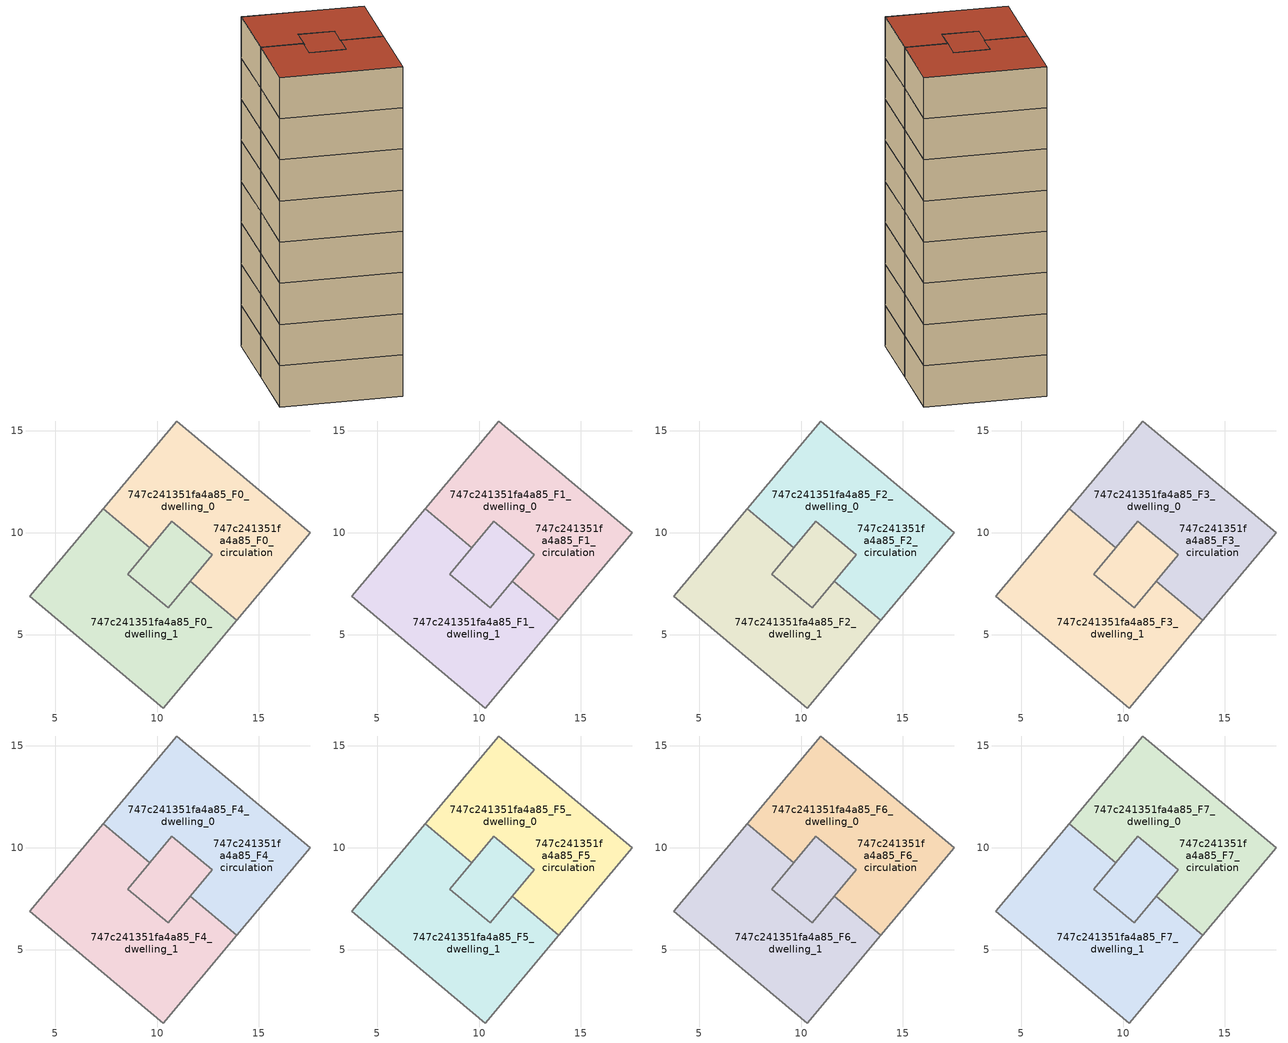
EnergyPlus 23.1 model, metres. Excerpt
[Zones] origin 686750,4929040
747c241351fa4a85_F0_dwelling_0
 floor ground (EU_floor_Construction): 12.7,8.92 12.16,8.27 11.62,7.63 10.54,6.33 8.58,7.98 10.73,10.56 z0; 17.5,10.01 13.91,5.71 11.62,7.63 12.16,8.27 12.7,8.92 10.73,10.56 9.66,9.27 7.37,11.18 10.96,15.48 z0
 wall adiabatic (EU_wall_Construction): 9.66,9.27 10.73,10.56 12.7,8.92 11.62,7.63 / 13.91,5.71 17.5,10.01 10.96,15.48 7.37,11.18 z0:3
 wall to 747c241351fa4a85_F0_dwelling_1 (EU_wall_Construction): 7.37,11.18 9.66,9.27 / 11.62,7.63 13.91,5.71 z0:3
747c241351fa4a85_F0_dwelling_1
 floor ground (EU_floor_Construction): 11.62,7.63 13.91,5.71 10.31,1.41 3.77,6.88 7.37,11.18 9.66,9.27 9.25,8.78 8.58,7.98 10.54,6.33 z0; 12.7,8.92 10.54,6.33 8.58,7.98 9.25,8.78 10.73,10.56 z0
 wall adiabatic (EU_wall_Construction): 11.62,7.63 10.54,6.33 8.58,7.98 9.66,9.27 / 7.37,11.18 3.77,6.88 10.31,1.41 13.91,5.71 z0:3
747c241351fa4a85_F0_circulation
 floor ground (EU_floor_Construction): 17.5,10.01 13.91,5.71 11.62,7.63 12.7,8.92 10.73,10.56 9.66,9.27 7.37,11.18 10.96,15.48 z0; 12.7,8.92 11.62,7.63 10.54,6.33 8.58,7.98 9.25,8.78 9.66,9.27 10.73,10.56 z0; 11.62,7.63 13.91,5.71 10.31,1.41 3.77,6.88 7.37,11.18 9.66,9.27 9.25,8.78 8.58,7.98 10.54,6.33 z0
 wall adiabatic (EU_wall_Construction): 8.58,7.98 10.54,6.33 12.7,8.92 10.73,10.56 8.58,7.98 z0:3
747c241351fa4a85_F1_dwelling_0
 floor outside (EU_floor_Construction): 17.5,10.01 13.91,5.71 11.62,7.63 12.7,8.92 10.73,10.56 9.66,9.27 7.37,11.18 10.96,15.48 z3
 floor to 747c241351fa4a85_F0_dwelling_0 (EU_floor_Construction): 12.7,8.92 11.62,7.63 10.54,6.33 8.58,7.98 9.66,9.27 10.73,10.56 z3
 wall adiabatic (EU_wall_Construction): 9.66,9.27 10.73,10.56 12.7,8.92 11.62,7.63 / 13.91,5.71 17.5,10.01 10.96,15.48 7.37,11.18 z3:6
 wall to 747c241351fa4a85_F1_dwelling_1 (EU_wall_Construction): 7.37,11.18 9.66,9.27 / 11.62,7.63 13.91,5.71 z3:6
747c241351fa4a85_F1_dwelling_1
 floor to 747c241351fa4a85_F0_dwelling_1 (EU_floor_Construction): 11.62,7.63 13.91,5.71 10.31,1.41 3.77,6.88 7.37,11.18 9.66,9.27 9.25,8.78 8.58,7.98 10.54,6.33 z3; 12.7,8.92 10.54,6.33 8.58,7.98 9.29,8.83 10.73,10.56 z3
 wall adiabatic (EU_wall_Construction): 11.62,7.63 10.54,6.33 8.58,7.98 9.66,9.27 / 7.37,11.18 3.77,6.88 10.31,1.41 13.91,5.71 z3:6
747c241351fa4a85_F1_circulation
 floor outside (EU_floor_Construction): 11.62,7.63 13.91,5.71 10.31,1.41 3.77,6.88 7.37,11.18 9.66,9.27 9.25,8.78 8.58,7.98 10.54,6.33 z3
 floor to 747c241351fa4a85_F0_circulation (EU_floor_Construction): 17.5,10.01 13.91,5.71 11.62,7.63 12.7,8.92 10.73,10.56 9.66,9.27 7.37,11.18 10.96,15.48 z3; 12.7,8.92 11.62,7.63 10.54,6.33 8.58,7.98 9.25,8.78 9.66,9.27 10.73,10.56 z3
 wall adiabatic (EU_wall_Construction): 8.58,7.98 10.54,6.33 12.7,8.92 10.73,10.56 8.58,7.98 z3:6
747c241351fa4a85_F2_dwelling_0
 floor outside (EU_floor_Construction): 17.5,10.01 13.91,5.71 11.62,7.63 12.7,8.92 10.73,10.56 9.66,9.27 7.37,11.18 10.96,15.48 z6
 floor to 747c241351fa4a85_F1_dwelling_0 (EU_floor_Construction): 12.7,8.92 11.62,7.63 10.54,6.33 8.58,7.98 9.66,9.27 10.73,10.56 z6
 wall adiabatic (EU_wall_Construction): 9.66,9.27 10.73,10.56 12.7,8.92 11.62,7.63 / 13.91,5.71 17.5,10.01 10.96,15.48 7.37,11.18 z6:9
 wall to 747c241351fa4a85_F2_dwelling_1 (EU_wall_Construction): 7.37,11.18 9.66,9.27 / 11.62,7.63 13.91,5.71 z6:9
747c241351fa4a85_F2_dwelling_1
 floor to 747c241351fa4a85_F1_dwelling_1 (EU_floor_Construction): 11.62,7.63 13.91,5.71 10.31,1.41 3.77,6.88 7.37,11.18 9.66,9.27 9.25,8.78 8.58,7.98 10.54,6.33 z6; 12.7,8.92 10.54,6.33 8.58,7.98 9.29,8.83 10.73,10.56 z6
 wall adiabatic (EU_wall_Construction): 11.62,7.63 10.54,6.33 8.58,7.98 9.66,9.27 / 7.37,11.18 3.77,6.88 10.31,1.41 13.91,5.71 z6:9
747c241351fa4a85_F2_circulation
 floor outside (EU_floor_Construction): 11.62,7.63 13.91,5.71 10.31,1.41 3.77,6.88 7.37,11.18 9.66,9.27 9.25,8.78 8.58,7.98 10.54,6.33 z6
 floor to 747c241351fa4a85_F1_circulation (EU_floor_Construction): 17.5,10.01 13.91,5.71 11.62,7.63 12.7,8.92 10.73,10.56 9.66,9.27 7.37,11.18 10.96,15.48 z6; 12.7,8.92 11.62,7.63 10.54,6.33 8.58,7.98 9.25,8.78 9.66,9.27 10.73,10.56 z6
 wall adiabatic (EU_wall_Construction): 8.58,7.98 10.54,6.33 12.7,8.92 10.73,10.56 8.58,7.98 z6:9
747c241351fa4a85_F3_dwelling_0
 floor outside (EU_floor_Construction): 17.5,10.01 13.91,5.71 11.62,7.63 12.7,8.92 10.73,10.56 9.66,9.27 7.37,11.18 10.96,15.48 z9
 floor to 747c241351fa4a85_F2_dwelling_0 (EU_floor_Construction): 12.7,8.92 11.62,7.63 10.54,6.33 8.58,7.98 9.66,9.27 10.73,10.56 z9
 wall adiabatic (EU_wall_Construction): 9.66,9.27 10.73,10.56 12.7,8.92 11.62,7.63 / 13.91,5.71 17.5,10.01 10.96,15.48 7.37,11.18 z9:12
 wall to 747c241351fa4a85_F3_dwelling_1 (EU_wall_Construction): 7.37,11.18 9.66,9.27 / 11.62,7.63 13.91,5.71 z9:12
747c241351fa4a85_F3_dwelling_1
 floor to 747c241351fa4a85_F2_dwelling_1 (EU_floor_Construction): 11.62,7.63 13.91,5.71 10.31,1.41 3.77,6.88 7.37,11.18 9.66,9.27 9.25,8.78 8.58,7.98 10.54,6.33 z9; 12.7,8.92 10.54,6.33 8.58,7.98 9.29,8.83 10.73,10.56 z9
 wall adiabatic (EU_wall_Construction): 11.62,7.63 10.54,6.33 8.58,7.98 9.66,9.27 / 7.37,11.18 3.77,6.88 10.31,1.41 13.91,5.71 z9:12
747c241351fa4a85_F3_circulation
 floor outside (EU_floor_Construction): 11.62,7.63 13.91,5.71 10.31,1.41 3.77,6.88 7.37,11.18 9.66,9.27 9.25,8.78 8.58,7.98 10.54,6.33 z9
 floor to 747c241351fa4a85_F2_circulation (EU_floor_Construction): 17.5,10.01 13.91,5.71 11.62,7.63 12.7,8.92 10.73,10.56 9.66,9.27 7.37,11.18 10.96,15.48 z9; 12.7,8.92 11.62,7.63 10.54,6.33 8.58,7.98 9.25,8.78 9.66,9.27 10.73,10.56 z9
 wall adiabatic (EU_wall_Construction): 8.58,7.98 10.54,6.33 12.7,8.92 10.73,10.56 8.58,7.98 z9:12
747c241351fa4a85_F4_dwelling_0
 floor outside (EU_floor_Construction): 17.5,10.01 13.91,5.71 11.62,7.63 12.7,8.92 10.73,10.56 9.66,9.27 7.37,11.18 10.96,15.48 z12
 floor to 747c241351fa4a85_F3_dwelling_0 (EU_floor_Construction): 12.7,8.92 11.62,7.63 10.54,6.33 8.58,7.98 9.66,9.27 10.73,10.56 z12
 wall adiabatic (EU_wall_Construction): 9.66,9.27 10.73,10.56 12.7,8.92 11.62,7.63 / 13.91,5.71 17.5,10.01 10.96,15.48 7.37,11.18 z12:15
 wall to 747c241351fa4a85_F4_dwelling_1 (EU_wall_Construction): 7.37,11.18 9.66,9.27 / 11.62,7.63 13.91,5.71 z12:15
747c241351fa4a85_F4_dwelling_1
 floor to 747c241351fa4a85_F3_dwelling_1 (EU_floor_Construction): 11.62,7.63 13.91,5.71 10.31,1.41 3.77,6.88 7.37,11.18 9.66,9.27 9.25,8.78 8.58,7.98 10.54,6.33 z12; 12.7,8.92 10.54,6.33 8.58,7.98 9.29,8.83 10.73,10.56 z12
 wall adiabatic (EU_wall_Construction): 11.62,7.63 10.54,6.33 8.58,7.98 9.66,9.27 / 7.37,11.18 3.77,6.88 10.31,1.41 13.91,5.71 z12:15
747c241351fa4a85_F4_circulation
 floor outside (EU_floor_Construction): 11.62,7.63 13.91,5.71 10.31,1.41 3.77,6.88 7.37,11.18 9.66,9.27 9.25,8.78 8.58,7.98 10.54,6.33 z12
 floor to 747c241351fa4a85_F3_circulation (EU_floor_Construction): 17.5,10.01 13.91,5.71 11.62,7.63 12.7,8.92 10.73,10.56 9.66,9.27 7.37,11.18 10.96,15.48 z12; 12.7,8.92 11.62,7.63 10.54,6.33 8.58,7.98 9.25,8.78 9.66,9.27 10.73,10.56 z12
 wall adiabatic (EU_wall_Construction): 8.58,7.98 10.54,6.33 12.7,8.92 10.73,10.56 8.58,7.98 z12:15
747c241351fa4a85_F5_dwelling_0
 floor outside (EU_floor_Construction): 17.5,10.01 13.91,5.71 11.62,7.63 12.7,8.92 10.73,10.56 9.66,9.27 7.37,11.18 10.96,15.48 z15
 floor to 747c241351fa4a85_F4_dwelling_0 (EU_floor_Construction): 12.7,8.92 11.62,7.63 10.54,6.33 8.58,7.98 9.66,9.27 10.73,10.56 z15
 wall adiabatic (EU_wall_Construction): 9.66,9.27 10.73,10.56 12.7,8.92 11.62,7.63 / 13.91,5.71 17.5,10.01 10.96,15.48 7.37,11.18 z15:18
 wall to 747c241351fa4a85_F5_dwelling_1 (EU_wall_Construction): 7.37,11.18 9.66,9.27 / 11.62,7.63 13.91,5.71 z15:18
747c241351fa4a85_F5_dwelling_1
 floor to 747c241351fa4a85_F4_dwelling_1 (EU_floor_Construction): 11.62,7.63 13.91,5.71 10.31,1.41 3.77,6.88 7.37,11.18 9.66,9.27 9.25,8.78 8.58,7.98 10.54,6.33 z15; 12.7,8.92 10.54,6.33 8.58,7.98 9.29,8.83 10.73,10.56 z15
 wall adiabatic (EU_wall_Construction): 11.62,7.63 10.54,6.33 8.58,7.98 9.66,9.27 / 7.37,11.18 3.77,6.88 10.31,1.41 13.91,5.71 z15:18
747c241351fa4a85_F5_circulation
 floor outside (EU_floor_Construction): 11.62,7.63 13.91,5.71 10.31,1.41 3.77,6.88 7.37,11.18 9.66,9.27 9.25,8.78 8.58,7.98 10.54,6.33 z15
 floor to 747c241351fa4a85_F4_circulation (EU_floor_Construction): 17.5,10.01 13.91,5.71 11.62,7.63 12.7,8.92 10.73,10.56 9.66,9.27 7.37,11.18 10.96,15.48 z15; 12.7,8.92 11.62,7.63 10.54,6.33 8.58,7.98 9.25,8.78 9.66,9.27 10.73,10.56 z15
 wall adiabatic (EU_wall_Construction): 8.58,7.98 10.54,6.33 12.7,8.92 10.73,10.56 8.58,7.98 z15:18
747c241351fa4a85_F6_dwelling_0
 floor outside (EU_floor_Construction): 17.5,10.01 13.91,5.71 11.62,7.63 12.7,8.92 10.73,10.56 9.66,9.27 7.37,11.18 10.96,15.48 z18
 floor to 747c241351fa4a85_F5_dwelling_0 (EU_floor_Construction): 12.7,8.92 11.62,7.63 10.54,6.33 8.58,7.98 9.66,9.27 10.73,10.56 z18
 wall adiabatic (EU_wall_Construction): 9.66,9.27 10.73,10.56 12.7,8.92 11.62,7.63 / 13.91,5.71 17.5,10.01 10.96,15.48 7.37,11.18 z18:21
 wall to 747c241351fa4a85_F6_dwelling_1 (EU_wall_Construction): 7.37,11.18 9.66,9.27 / 11.62,7.63 13.91,5.71 z18:21
747c241351fa4a85_F6_dwelling_1
 floor to 747c241351fa4a85_F5_dwelling_1 (EU_floor_Construction): 11.62,7.63 13.91,5.71 10.31,1.41 3.77,6.88 7.37,11.18 9.66,9.27 9.25,8.78 8.58,7.98 10.54,6.33 z18; 12.7,8.92 10.54,6.33 8.58,7.98 9.29,8.83 10.73,10.56 z18
 wall adiabatic (EU_wall_Construction): 11.62,7.63 10.54,6.33 8.58,7.98 9.66,9.27 / 7.37,11.18 3.77,6.88 10.31,1.41 13.91,5.71 z18:21
747c241351fa4a85_F6_circulation
 floor outside (EU_floor_Construction): 11.62,7.63 13.91,5.71 10.31,1.41 3.77,6.88 7.37,11.18 9.66,9.27 9.25,8.78 8.58,7.98 10.54,6.33 z18
 floor to 747c241351fa4a85_F5_circulation (EU_floor_Construction): 17.5,10.01 13.91,5.71 11.62,7.63 12.7,8.92 10.73,10.56 9.66,9.27 7.37,11.18 10.96,15.48 z18; 12.7,8.92 11.62,7.63 10.54,6.33 8.58,7.98 9.25,8.78 9.66,9.27 10.73,10.56 z18
 wall adiabatic (EU_wall_Construction): 8.58,7.98 10.54,6.33 12.7,8.92 10.73,10.56 8.58,7.98 z18:21
747c241351fa4a85_F7_dwelling_0
 floor outside (EU_floor_Construction): 17.5,10.01 13.91,5.71 11.62,7.63 12.7,8.92 10.73,10.56 9.66,9.27 7.37,11.18 10.96,15.48 z21
 floor to 747c241351fa4a85_F6_dwelling_0 (EU_floor_Construction): 12.7,8.92 11.62,7.63 10.54,6.33 8.58,7.98 9.66,9.27 10.73,10.56 z21
 wall adiabatic (EU_wall_Construction): 9.66,9.27 10.73,10.56 12.7,8.92 11.62,7.63 / 13.91,5.71 17.5,10.01 10.96,15.48 7.37,11.18 z21:24
 wall to 747c241351fa4a85_F7_dwelling_1 (EU_wall_Construction): 7.37,11.18 9.66,9.27 / 11.62,7.63 13.91,5.71 z21:24
 roof outside (EU_roof_Construction): 13.91,5.71 17.5,10.01 10.96,15.48 7.37,11.18 9.66,9.27 10.73,10.56 12.7,8.92 12.16,8.27 11.62,7.63 z24; 11.62,7.63 12.16,8.27 12.7,8.92 10.73,10.56 8.58,7.98 10.54,6.33 z24
747c241351fa4a85_F7_dwelling_1
 floor to 747c241351fa4a85_F6_dwelling_1 (EU_floor_Construction): 11.62,7.63 13.91,5.71 10.31,1.41 3.77,6.88 7.37,11.18 9.66,9.27 9.25,8.78 8.58,7.98 10.54,6.33 z21; 12.7,8.92 10.54,6.33 8.58,7.98 9.29,8.83 10.73,10.56 z21
 wall adiabatic (EU_wall_Construction): 11.62,7.63 10.54,6.33 8.58,7.98 9.66,9.27 / 7.37,11.18 3.77,6.88 10.31,1.41 13.91,5.71 z21:24
 roof outside (EU_roof_Construction): 10.54,6.33 12.7,8.92 10.73,10.56 9.25,8.78 8.58,7.98 z24; 10.31,1.41 13.91,5.71 11.62,7.63 10.54,6.33 8.58,7.98 9.25,8.78 9.66,9.27 7.37,11.18 3.77,6.88 z24
747c241351fa4a85_F7_circulation
 floor outside (EU_floor_Construction): 11.62,7.63 13.91,5.71 10.31,1.41 3.77,6.88 7.37,11.18 9.66,9.27 9.25,8.78 8.58,7.98 10.54,6.33 z21
 floor to 747c241351fa4a85_F6_circulation (EU_floor_Construction): 17.5,10.01 13.91,5.71 11.62,7.63 12.7,8.92 10.73,10.56 9.66,9.27 7.37,11.18 10.96,15.48 z21; 12.7,8.92 11.62,7.63 10.54,6.33 8.58,7.98 9.25,8.78 9.66,9.27 10.73,10.56 z21
 wall adiabatic (EU_wall_Construction): 8.58,7.98 10.54,6.33 12.7,8.92 10.73,10.56 8.58,7.98 z21:24
 roof outside (EU_roof_Construction): 13.91,5.71 17.5,10.01 10.96,15.48 7.37,11.18 9.66,9.27 10.73,10.56 12.7,8.92 11.62,7.63 z24; 11.62,7.63 12.7,8.92 10.73,10.56 9.66,9.27 9.25,8.78 8.58,7.98 10.54,6.33 z24; 10.31,1.41 13.91,5.71 11.62,7.63 10.54,6.33 8.58,7.98 9.25,8.78 9.66,9.27 7.37,11.18 3.77,6.88 z24
[Building]
EU S2 Campaign: North Axis=0; Terrain=City; Solar Distribution=FullExterior
[Site:Location]
Bologna: Latitude=44.5; Longitude=11.25; Time Zone=1; Elevation=37
[SizingPeriod:WeatherFileDays]
AnnualSizingPeriod: Begin Month=1; Begin Day of Month=1; End Month=12; End Day of Month=31; Day of Week for Start Day=Monday; Use Weather File Daylight Saving Period=No; Use Weather File Rain and Snow Indicators=No
[MATERIAL]
EU_InternalMass_Material: Roughness=MediumRough; Thickness=0.1; Conductivity=1; Density=1800; Specific Heat=900; Thermal Absorptance=0.9; Solar Absorptance=0.7; Visible Absorptance=0.7
[MATERIAL:NOMASS] Roughness=MediumRough; Thermal Absorptance=0.9; Solar Absorptance=0.7; Visible Absorptance=0.7
Name | Thermal Resistance
EU_wall_NoMass | 0.905828
EU_roof_NoMass | 0.37593
EU_floor_NoMass | 0.67114
[CONSTRUCTION]
EU_wall_Construction: EU_wall_NoMass
EU_roof_Construction: EU_roof_NoMass
EU_floor_Construction: EU_floor_NoMass
EU_InternalMass_Construction: EU_InternalMass_Material
[ZONE] Type=1; Multiplier=1; Ceiling Height=autocalculate; Floor Area=autocalculate; Part of Total Floor Area=Yes
Name | Volume
747c241351fa4a85_F0_dwelling_0 | 156.381
747c241351fa4a85_F1_dwelling_0; 747c241351fa4a85_F2_dwelling_0; 747c241351fa4a85_F3_dwelling_0; 747c241351fa4a85_F4_dwelling_0; 747c241351fa4a85_F5_dwelling_0; 747c241351fa4a85_F6_dwelling_0; 747c241351fa4a85_F7_dwelling_0; 747c241351fa4a85_F1_dwelling_1; 747c241351fa4a85_F2_dwelling_1; 747c241351fa4a85_F3_dwelling_1; 747c241351fa4a85_F4_dwelling_1; 747c241351fa4a85_F5_dwelling_1; 747c241351fa4a85_F6_dwelling_1; 747c241351fa4a85_F7_dwelling_1 | 156.38
747c241351fa4a85_F0_dwelling_1 | 156.379
747c241351fa4a85_F0_circulation; 747c241351fa4a85_F1_circulation; 747c241351fa4a85_F2_circulation; 747c241351fa4a85_F3_circulation; 747c241351fa4a85_F4_circulation; 747c241351fa4a85_F5_circulation; 747c241351fa4a85_F6_circulation; 747c241351fa4a85_F7_circulation | 286.936
[INTERNALMASS] Construction=EU_InternalMass_Construction; Surface Area=43.5185
Name | Zone or ZoneList
747c241351fa4a85_F0_dwelling_0_EU_InternalMass | 747c241351fa4a85_F0_dwelling_0
747c241351fa4a85_F0_dwelling_1_EU_InternalMass | 747c241351fa4a85_F0_dwelling_1
747c241351fa4a85_F1_dwelling_0_EU_InternalMass | 747c241351fa4a85_F1_dwelling_0
747c241351fa4a85_F1_dwelling_1_EU_InternalMass | 747c241351fa4a85_F1_dwelling_1
747c241351fa4a85_F2_dwelling_0_EU_InternalMass | 747c241351fa4a85_F2_dwelling_0
747c241351fa4a85_F2_dwelling_1_EU_InternalMass | 747c241351fa4a85_F2_dwelling_1
747c241351fa4a85_F3_dwelling_0_EU_InternalMass | 747c241351fa4a85_F3_dwelling_0
747c241351fa4a85_F3_dwelling_1_EU_InternalMass | 747c241351fa4a85_F3_dwelling_1
747c241351fa4a85_F4_dwelling_0_EU_InternalMass | 747c241351fa4a85_F4_dwelling_0
747c241351fa4a85_F4_dwelling_1_EU_InternalMass | 747c241351fa4a85_F4_dwelling_1
747c241351fa4a85_F5_dwelling_0_EU_InternalMass | 747c241351fa4a85_F5_dwelling_0
747c241351fa4a85_F5_dwelling_1_EU_InternalMass | 747c241351fa4a85_F5_dwelling_1
747c241351fa4a85_F6_dwelling_0_EU_InternalMass | 747c241351fa4a85_F6_dwelling_0
747c241351fa4a85_F6_dwelling_1_EU_InternalMass | 747c241351fa4a85_F6_dwelling_1
747c241351fa4a85_F7_dwelling_0_EU_InternalMass | 747c241351fa4a85_F7_dwelling_0
747c241351fa4a85_F7_dwelling_1_EU_InternalMass | 747c241351fa4a85_F7_dwelling_1
[OTHEREQUIPMENT] Fuel Type=Electricity; Design Level Calculation Method=Watts/Area; Power per Zone Floor Area=1; Fraction Latent=0; Fraction Radiant=0; Fraction Lost=0; Carbon Dioxide Generation Rate=0; EndUse Subcategory=EU_Step8_InternalGains
Name | Zone or ZoneList or Space or SpaceList | Schedule
EU_Step8_InternalGain_747c241351fa4a85_F0_dwelling_0_f000 | 747c241351fa4a85_F0_dwelling_0 | EU_Step8_GainSchedule_747c241351fa4a85_F0_dwelling_0_f000
EU_Step8_InternalGain_747c241351fa4a85_F0_dwelling_1_f000 | 747c241351fa4a85_F0_dwelling_1 | EU_Step8_GainSchedule_747c241351fa4a85_F0_dwelling_1_f000
EU_Step8_InternalGain_747c241351fa4a85_F1_dwelling_0_f000 | 747c241351fa4a85_F1_dwelling_0 | EU_Step8_GainSchedule_747c241351fa4a85_F1_dwelling_0_f000
EU_Step8_InternalGain_747c241351fa4a85_F1_dwelling_1_f000 | 747c241351fa4a85_F1_dwelling_1 | EU_Step8_GainSchedule_747c241351fa4a85_F1_dwelling_1_f000
EU_Step8_InternalGain_747c241351fa4a85_F2_dwelling_0_f000 | 747c241351fa4a85_F2_dwelling_0 | EU_Step8_GainSchedule_747c241351fa4a85_F2_dwelling_0_f000
EU_Step8_InternalGain_747c241351fa4a85_F2_dwelling_1_f000 | 747c241351fa4a85_F2_dwelling_1 | EU_Step8_GainSchedule_747c241351fa4a85_F2_dwelling_1_f000
EU_Step8_InternalGain_747c241351fa4a85_F3_dwelling_0_f000 | 747c241351fa4a85_F3_dwelling_0 | EU_Step8_GainSchedule_747c241351fa4a85_F3_dwelling_0_f000
EU_Step8_InternalGain_747c241351fa4a85_F3_dwelling_1_f000 | 747c241351fa4a85_F3_dwelling_1 | EU_Step8_GainSchedule_747c241351fa4a85_F3_dwelling_1_f000
EU_Step8_InternalGain_747c241351fa4a85_F4_dwelling_0_f000 | 747c241351fa4a85_F4_dwelling_0 | EU_Step8_GainSchedule_747c241351fa4a85_F4_dwelling_0_f000
EU_Step8_InternalGain_747c241351fa4a85_F4_dwelling_1_f000 | 747c241351fa4a85_F4_dwelling_1 | EU_Step8_GainSchedule_747c241351fa4a85_F4_dwelling_1_f000
EU_Step8_InternalGain_747c241351fa4a85_F5_dwelling_0_f000 | 747c241351fa4a85_F5_dwelling_0 | EU_Step8_GainSchedule_747c241351fa4a85_F5_dwelling_0_f000
EU_Step8_InternalGain_747c241351fa4a85_F5_dwelling_1_f000 | 747c241351fa4a85_F5_dwelling_1 | EU_Step8_GainSchedule_747c241351fa4a85_F5_dwelling_1_f000
EU_Step8_InternalGain_747c241351fa4a85_F6_dwelling_0_f000 | 747c241351fa4a85_F6_dwelling_0 | EU_Step8_GainSchedule_747c241351fa4a85_F6_dwelling_0_f000
EU_Step8_InternalGain_747c241351fa4a85_F6_dwelling_1_f000 | 747c241351fa4a85_F6_dwelling_1 | EU_Step8_GainSchedule_747c241351fa4a85_F6_dwelling_1_f000
EU_Step8_InternalGain_747c241351fa4a85_F7_dwelling_0_f000 | 747c241351fa4a85_F7_dwelling_0 | EU_Step8_GainSchedule_747c241351fa4a85_F7_dwelling_0_f000
EU_Step8_InternalGain_747c241351fa4a85_F7_dwelling_1_f000 | 747c241351fa4a85_F7_dwelling_1 | EU_Step8_GainSchedule_747c241351fa4a85_F7_dwelling_1_f000
[ZONEINFILTRATION:DESIGNFLOWRATE] Schedule=EU_AlwaysOn; Design Flow Rate Calculation Method=Flow/Area; Flow Rate per Floor Area=0.0005; Constant Term Coefficient=1; Temperature Term Coefficient=0; Velocity Term Coefficient=0; Velocity Squared Term Coefficient=0
Name | Zone or ZoneList or Space or SpaceList
EU_Circulation_Infiltration_747c241351fa4a85_F0_circulation | 747c241351fa4a85_F0_circulation
EU_Circulation_Infiltration_747c241351fa4a85_F1_circulation | 747c241351fa4a85_F1_circulation
EU_Circulation_Infiltration_747c241351fa4a85_F2_circulation | 747c241351fa4a85_F2_circulation
EU_Circulation_Infiltration_747c241351fa4a85_F3_circulation | 747c241351fa4a85_F3_circulation
EU_Circulation_Infiltration_747c241351fa4a85_F4_circulation | 747c241351fa4a85_F4_circulation
EU_Circulation_Infiltration_747c241351fa4a85_F5_circulation | 747c241351fa4a85_F5_circulation
EU_Circulation_Infiltration_747c241351fa4a85_F6_circulation | 747c241351fa4a85_F6_circulation
EU_Circulation_Infiltration_747c241351fa4a85_F7_circulation | 747c241351fa4a85_F7_circulation
[ZONEVENTILATION:DESIGNFLOWRATE] Schedule=EU_AlwaysOn; Design Flow Rate Calculation Method=AirChanges/Hour; Air Changes per Hour=0.73129; Ventilation Type=Natural; Fan Pressure Rise=0; Fan Total Efficiency=1; Constant Term Coefficient=1; Temperature Term Coefficient=0; Velocity Term Coefficient=0; Velocity Squared Term Coefficient=0; Minimum Indoor Temperature=-100; Maximum Indoor Temperature=100; Delta Temperature=-100; Minimum Outdoor Temperature=-100; Maximum Outdoor Temperature=100; Maximum Wind Speed=40
Name | Zone or ZoneList or Space or SpaceList
EU_ConstantAir_747c241351fa4a85_F0_dwelling_0 | 747c241351fa4a85_F0_dwelling_0
EU_ConstantAir_747c241351fa4a85_F0_dwelling_1 | 747c241351fa4a85_F0_dwelling_1
EU_ConstantAir_747c241351fa4a85_F1_dwelling_0 | 747c241351fa4a85_F1_dwelling_0
EU_ConstantAir_747c241351fa4a85_F1_dwelling_1 | 747c241351fa4a85_F1_dwelling_1
EU_ConstantAir_747c241351fa4a85_F2_dwelling_0 | 747c241351fa4a85_F2_dwelling_0
EU_ConstantAir_747c241351fa4a85_F2_dwelling_1 | 747c241351fa4a85_F2_dwelling_1
EU_ConstantAir_747c241351fa4a85_F3_dwelling_0 | 747c241351fa4a85_F3_dwelling_0
EU_ConstantAir_747c241351fa4a85_F3_dwelling_1 | 747c241351fa4a85_F3_dwelling_1
EU_ConstantAir_747c241351fa4a85_F4_dwelling_0 | 747c241351fa4a85_F4_dwelling_0
EU_ConstantAir_747c241351fa4a85_F4_dwelling_1 | 747c241351fa4a85_F4_dwelling_1
EU_ConstantAir_747c241351fa4a85_F5_dwelling_0 | 747c241351fa4a85_F5_dwelling_0
EU_ConstantAir_747c241351fa4a85_F5_dwelling_1 | 747c241351fa4a85_F5_dwelling_1
EU_ConstantAir_747c241351fa4a85_F6_dwelling_0 | 747c241351fa4a85_F6_dwelling_0
EU_ConstantAir_747c241351fa4a85_F6_dwelling_1 | 747c241351fa4a85_F6_dwelling_1
EU_ConstantAir_747c241351fa4a85_F7_dwelling_0 | 747c241351fa4a85_F7_dwelling_0
EU_ConstantAir_747c241351fa4a85_F7_dwelling_1 | 747c241351fa4a85_F7_dwelling_1
[HVACTEMPLATE:THERMOSTAT] Constant Heating Setpoint=20; Constant Cooling Setpoint=50
EU_HeatOnly_747c241351fa4a85_F0_dwelling_0; EU_HeatOnly_747c241351fa4a85_F0_dwelling_1; EU_HeatOnly_747c241351fa4a85_F1_dwelling_0; EU_HeatOnly_747c241351fa4a85_F1_dwelling_1; EU_HeatOnly_747c241351fa4a85_F2_dwelling_0; EU_HeatOnly_747c241351fa4a85_F2_dwelling_1; EU_HeatOnly_747c241351fa4a85_F3_dwelling_0; EU_HeatOnly_747c241351fa4a85_F3_dwelling_1; EU_HeatOnly_747c241351fa4a85_F4_dwelling_0; EU_HeatOnly_747c241351fa4a85_F4_dwelling_1; EU_HeatOnly_747c241351fa4a85_F5_dwelling_0; EU_HeatOnly_747c241351fa4a85_F5_dwelling_1; EU_HeatOnly_747c241351fa4a85_F6_dwelling_0; EU_HeatOnly_747c241351fa4a85_F6_dwelling_1; EU_HeatOnly_747c241351fa4a85_F7_dwelling_0; EU_HeatOnly_747c241351fa4a85_F7_dwelling_1
[HVACTEMPLATE:ZONE:IDEALLOADSAIRSYSTEM] System Availability Schedule=EU_AlwaysOn; Maximum Heating Supply Air Temperature=50; Minimum Cooling Supply Air Temperature=13; Maximum Heating Supply Air Humidity Ratio=0.0156; Minimum Cooling Supply Air Humidity Ratio=0.0077; Heating Limit=NoLimit; Cooling Limit=NoLimit; Heating Availability Schedule=EU_AlwaysOn; Cooling Availability Schedule=EU_CoolingOff; Dehumidification Control Type=ConstantSensibleHeatRatio; Cooling Sensible Heat Ratio=0.7; Dehumidification Setpoint=60; Humidification Control Type=None; Humidification Setpoint=30; Outdoor Air Method=None; Outdoor Air Flow Rate per Person=0.00944; Outdoor Air Flow Rate per Zone Floor Area=0; Outdoor Air Flow Rate per Zone=0; Demand Controlled Ventilation Type=None; Outdoor Air Economizer Type=NoEconomizer; Heat Recovery Type=None; Sensible Heat Recovery Effectiveness=0.7; Latent Heat Recovery Effectiveness=0.65
Name | Template Thermostat
747c241351fa4a85_F0_dwelling_0 | EU_HeatOnly_747c241351fa4a85_F0_dwelling_0
747c241351fa4a85_F0_dwelling_1 | EU_HeatOnly_747c241351fa4a85_F0_dwelling_1
747c241351fa4a85_F1_dwelling_0 | EU_HeatOnly_747c241351fa4a85_F1_dwelling_0
747c241351fa4a85_F1_dwelling_1 | EU_HeatOnly_747c241351fa4a85_F1_dwelling_1
747c241351fa4a85_F2_dwelling_0 | EU_HeatOnly_747c241351fa4a85_F2_dwelling_0
747c241351fa4a85_F2_dwelling_1 | EU_HeatOnly_747c241351fa4a85_F2_dwelling_1
747c241351fa4a85_F3_dwelling_0 | EU_HeatOnly_747c241351fa4a85_F3_dwelling_0
747c241351fa4a85_F3_dwelling_1 | EU_HeatOnly_747c241351fa4a85_F3_dwelling_1
747c241351fa4a85_F4_dwelling_0 | EU_HeatOnly_747c241351fa4a85_F4_dwelling_0
747c241351fa4a85_F4_dwelling_1 | EU_HeatOnly_747c241351fa4a85_F4_dwelling_1
747c241351fa4a85_F5_dwelling_0 | EU_HeatOnly_747c241351fa4a85_F5_dwelling_0
747c241351fa4a85_F5_dwelling_1 | EU_HeatOnly_747c241351fa4a85_F5_dwelling_1
747c241351fa4a85_F6_dwelling_0 | EU_HeatOnly_747c241351fa4a85_F6_dwelling_0
747c241351fa4a85_F6_dwelling_1 | EU_HeatOnly_747c241351fa4a85_F6_dwelling_1
747c241351fa4a85_F7_dwelling_0 | EU_HeatOnly_747c241351fa4a85_F7_dwelling_0
747c241351fa4a85_F7_dwelling_1 | EU_HeatOnly_747c241351fa4a85_F7_dwelling_1
[SIZING:ZONE] Zone Cooling Design Supply Air Temperature Input Method=SupplyAirTemperature; Zone Cooling Design Supply Air Temperature=13; Zone Heating Design Supply Air Temperature Input Method=SupplyAirTemperature; Zone Heating Design Supply Air Temperature=50; Zone Cooling Design Supply Air Humidity Ratio=0.008; Zone Heating Design Supply Air Humidity Ratio=0.008; Cooling Design Air Flow Method=DesignDay; Cooling Design Air Flow Rate=0; Cooling Minimum Air Flow per Zone Floor Area=0.000762; Cooling Minimum Air Flow=0; Cooling Minimum Air Flow Fraction=0.2; Heating Design Air Flow Method=DesignDay; Heating Design Air Flow Rate=0; Heating Maximum Air Flow per Zone Floor Area=0.002032; Heating Maximum Air Flow=0.141576; Heating Maximum Air Flow Fraction=0.3; Account for Dedicated Outdoor Air System=No; Dedicated Outdoor Air System Control Strategy=NeutralSupplyAir; Dedicated Outdoor Air Low Setpoint Temperature for Design=autosize; Dedicated Outdoor Air High Setpoint Temperature for Design=autosize; Zone Load Sizing Method=Sensible Load Only No Latent Load; Zone Latent Cooling Design Supply Air Humidity Ratio Input Method=HumidityRatioDifference; Zone Cooling Design Supply Air Humidity Ratio Difference=0.005; Zone Latent Heating Design Supply Air Humidity Ratio Input Method=HumidityRatioDifference; Zone Humidification Design Supply Air Humidity Ratio Difference=0.005
747c241351fa4a85_F0_dwelling_0; 747c241351fa4a85_F0_dwelling_1; 747c241351fa4a85_F1_dwelling_0; 747c241351fa4a85_F1_dwelling_1; 747c241351fa4a85_F2_dwelling_0; 747c241351fa4a85_F2_dwelling_1; 747c241351fa4a85_F3_dwelling_0; 747c241351fa4a85_F3_dwelling_1; 747c241351fa4a85_F4_dwelling_0; 747c241351fa4a85_F4_dwelling_1; 747c241351fa4a85_F5_dwelling_0; 747c241351fa4a85_F5_dwelling_1; 747c241351fa4a85_F6_dwelling_0; 747c241351fa4a85_F6_dwelling_1; 747c241351fa4a85_F7_dwelling_0; 747c241351fa4a85_F7_dwelling_1
[SCHEDULE:CONSTANT]
Name | Hourly Value
EU_AlwaysOn | 1
EU_CoolingOff | 0
[SCHEDULE:FILE] Column Number=1; Rows to Skip at Top=0; Number of Hours of Data=8760; Column Separator=Comma; Interpolate to Timestep=No; Minutes per Item=60; Adjust Schedule for Daylight Savings=Yes
Name | File
EU_Step8_GainSchedule_747c241351fa4a85_F0_dwelling_0_f000 | ../../schedules/747c241351fa4a85/747c241351fa4a85_F0_dwelling_0_f000_gain.csv
EU_Step8_GainSchedule_747c241351fa4a85_F0_dwelling_1_f000 | ../../schedules/747c241351fa4a85/747c241351fa4a85_F0_dwelling_1_f000_gain.csv
EU_Step8_GainSchedule_747c241351fa4a85_F1_dwelling_0_f000 | ../../schedules/747c241351fa4a85/747c241351fa4a85_F1_dwelling_0_f000_gain.csv
EU_Step8_GainSchedule_747c241351fa4a85_F1_dwelling_1_f000 | ../../schedules/747c241351fa4a85/747c241351fa4a85_F1_dwelling_1_f000_gain.csv
EU_Step8_GainSchedule_747c241351fa4a85_F2_dwelling_0_f000 | ../../schedules/747c241351fa4a85/747c241351fa4a85_F2_dwelling_0_f000_gain.csv
EU_Step8_GainSchedule_747c241351fa4a85_F2_dwelling_1_f000 | ../../schedules/747c241351fa4a85/747c241351fa4a85_F2_dwelling_1_f000_gain.csv
EU_Step8_GainSchedule_747c241351fa4a85_F3_dwelling_0_f000 | ../../schedules/747c241351fa4a85/747c241351fa4a85_F3_dwelling_0_f000_gain.csv
EU_Step8_GainSchedule_747c241351fa4a85_F3_dwelling_1_f000 | ../../schedules/747c241351fa4a85/747c241351fa4a85_F3_dwelling_1_f000_gain.csv
EU_Step8_GainSchedule_747c241351fa4a85_F4_dwelling_0_f000 | ../../schedules/747c241351fa4a85/747c241351fa4a85_F4_dwelling_0_f000_gain.csv
EU_Step8_GainSchedule_747c241351fa4a85_F4_dwelling_1_f000 | ../../schedules/747c241351fa4a85/747c241351fa4a85_F4_dwelling_1_f000_gain.csv
EU_Step8_GainSchedule_747c241351fa4a85_F5_dwelling_0_f000 | ../../schedules/747c241351fa4a85/747c241351fa4a85_F5_dwelling_0_f000_gain.csv
EU_Step8_GainSchedule_747c241351fa4a85_F5_dwelling_1_f000 | ../../schedules/747c241351fa4a85/747c241351fa4a85_F5_dwelling_1_f000_gain.csv
EU_Step8_GainSchedule_747c241351fa4a85_F6_dwelling_0_f000 | ../../schedules/747c241351fa4a85/747c241351fa4a85_F6_dwelling_0_f000_gain.csv
EU_Step8_GainSchedule_747c241351fa4a85_F6_dwelling_1_f000 | ../../schedules/747c241351fa4a85/747c241351fa4a85_F6_dwelling_1_f000_gain.csv
EU_Step8_GainSchedule_747c241351fa4a85_F7_dwelling_0_f000 | ../../schedules/747c241351fa4a85/747c241351fa4a85_F7_dwelling_0_f000_gain.csv
EU_Step8_GainSchedule_747c241351fa4a85_F7_dwelling_1_f000 | ../../schedules/747c241351fa4a85/747c241351fa4a85_F7_dwelling_1_f000_gain.csv
